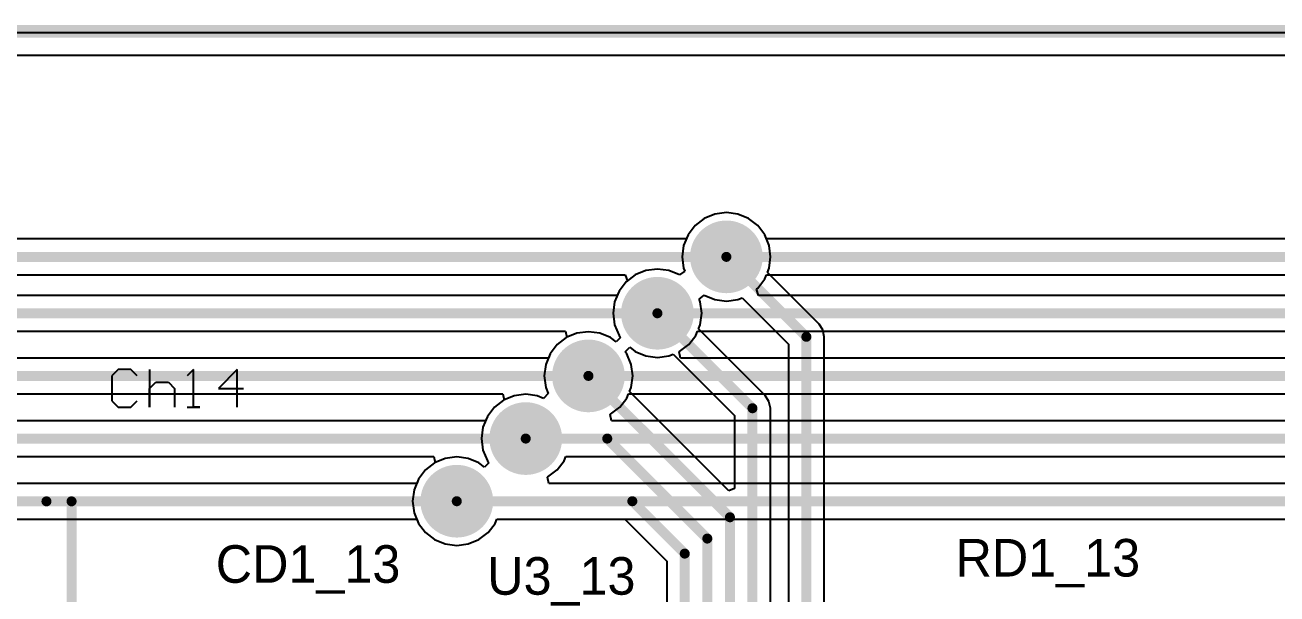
# Model space of a CAD drawing. Header units: millimetres. Extents: x 0.67 to 7.75, y 0.64 to 6.06.
# Drawn here: x 3.991 to 4.989, y 5.601 to 6.055 of the extents above; entities that cross this region are included whole.
import ezdxf

# ---------------------------------------------------------------- set-up
doc = ezdxf.new("R2010")
doc.units = ezdxf.units.MM
doc.header["$MEASUREMENT"] = 0
for name, color, linetype in [('BottomLayer', 5, 'Continuous'), ('BottomSolder', 6, 'Continuous'), ('MultiLayer', 9, 'Continuous'), ('TopLayer', 1, 'Continuous'), ('TopOverlay', 2, 'Continuous'), ('TopSolder', 216, 'Continuous'), ('ViaHoleLayer', 16, 'Continuous')]:
    doc.layers.add(name, color=color, linetype=linetype)

msp = doc.modelspace()

# ---------------------------------------------------------------- linework, layer by layer
at = {"layer": 'BottomLayer'}
for p, q in [((0.677, 6.049), (7.738, 6.049)), ((4.53235, 5.90057), (4.52504, 5.89496)), ((4.54086, 5.9041), (4.53235, 5.90057)), ((4.55, 5.9053), (4.54086, 5.9041)), ((4.55914, 5.9041), (4.55, 5.9053)), ((4.56765, 5.90057), (4.55914, 5.9041)), ((4.57496, 5.89496), (4.56765, 5.90057)), ((4.52504, 5.89496), (4.51943, 5.88765)), ((4.58057, 5.88765), (4.57496, 5.89496)), ((4.51803, 5.88427), (3.57697, 5.88427)), ((4.51943, 5.88765), (4.51803, 5.88427)), ((4.58197, 5.88427), (4.58057, 5.88765)), ((5.50803, 5.88427), (4.58197, 5.88427)), ((3.57697, 5.85573), (4.46934, 5.85573)), ((4.46934, 5.85573), (4.47103, 5.85073)), ((4.47103, 5.85073), (4.47004, 5.84996)), ((4.57496, 5.84504), (4.58057, 5.85235)), ((4.58057, 5.85235), (4.58197, 5.85573)), ((4.58197, 5.85573), (5.45932, 5.85573)), ((4.46443, 5.84265), (4.46303, 5.83927)), ((4.47004, 5.84996), (4.46443, 5.84265)), ((4.57397, 5.84427), (4.57496, 5.84504)), ((4.57566, 5.83927), (4.57397, 5.84427)), ((4.46303, 5.83927), (3.57066, 5.83927)), ((5.45596, 5.83927), (4.57566, 5.83927)), ((3.52697, 5.81073), (4.42172, 5.81073)), ((4.42172, 5.81073), (4.42272, 5.80573)), ((4.52557, 5.80735), (4.52697, 5.81073)), ((4.52697, 5.81073), (5.42172, 5.81073)), ((4.42235, 5.80557), (4.41504, 5.79996)), ((4.42272, 5.80573), (4.42235, 5.80557)), ((4.51996, 5.80004), (4.52557, 5.80735)), ((4.40943, 5.79265), (4.40803, 5.78927)), ((4.41504, 5.79996), (4.40943, 5.79265)), ((4.51228, 5.79427), (4.51265, 5.79443)), ((4.51328, 5.78927), (4.51228, 5.79427)), ((4.51265, 5.79443), (4.51996, 5.80004)), ((4.40803, 5.78927), (3.51328, 5.78927)), ((5.40803, 5.78927), (4.51328, 5.78927)), ((3.47697, 5.76073), (4.37172, 5.76073)), ((4.37172, 5.76073), (4.37272, 5.75573)), ((4.47057, 5.75735), (4.47197, 5.76073)), ((4.47197, 5.76073), (5.37172, 5.76073)), ((4.37235, 5.75557), (4.36504, 5.74996)), ((4.37272, 5.75573), (4.37235, 5.75557)), ((4.46496, 5.75004), (4.47057, 5.75735)), ((4.35943, 5.74265), (4.35803, 5.73927)), ((4.36504, 5.74996), (4.35943, 5.74265)), ((4.45728, 5.74427), (4.45765, 5.74443)), ((4.45828, 5.73927), (4.45728, 5.74427)), ((4.45765, 5.74443), (4.46496, 5.75004)), ((4.35803, 5.73927), (3.46328, 5.73927)), ((5.35803, 5.73927), (4.45828, 5.73927)), ((3.42697, 5.71073), (4.31672, 5.71073)), ((4.31735, 5.70557), (4.31004, 5.69996)), ((4.31672, 5.71073), (4.31772, 5.70573)), ((4.31772, 5.70573), (4.31735, 5.70557)), ((4.41496, 5.70004), (4.42057, 5.70735)), ((4.42057, 5.70735), (4.42197, 5.71073)), ((4.42197, 5.71073), (5.31672, 5.71073)), ((4.30443, 5.69265), (4.30303, 5.68927)), ((4.31004, 5.69996), (4.30443, 5.69265)), ((4.40728, 5.69427), (4.40765, 5.69443)), ((4.40828, 5.68927), (4.40728, 5.69427)), ((4.40765, 5.69443), (4.41496, 5.70004)), ((4.30303, 5.68927), (3.41328, 5.68927)), ((5.30303, 5.68927), (4.40828, 5.68927)), ((3.37697, 5.66073), (4.30303, 5.66073)), ((4.30303, 5.66073), (4.30443, 5.65735)), ((4.30443, 5.65735), (4.31004, 5.65004)), ((4.35996, 5.65004), (4.36557, 5.65735)), ((4.36557, 5.65735), (4.36697, 5.66073)), ((4.36697, 5.66073), (5.30303, 5.66073)), ((4.31004, 5.65004), (4.31735, 5.64443)), ((4.31735, 5.64443), (4.32586, 5.6409)), ((4.32586, 5.6409), (4.335, 5.6397)), ((4.335, 5.6397), (4.34414, 5.6409)), ((4.34414, 5.6409), (4.35265, 5.64443)), ((4.35265, 5.64443), (4.35996, 5.65004))]:
    msp.add_line(p, q, dxfattribs=at)
for points, const_width in [([(4.5375, 5.87, 1), (4.5625, 5.87, 1)], 0.025), ([(4.548, 5.87, 1), (4.552, 5.87, 1)], 0.004), ([(4.548, 5.87, 1), (4.552, 5.87, 1)], 0.004), ([(4.4825, 5.825, 1), (4.5075, 5.825, 1)], 0.025), ([(4.493, 5.825, 1), (4.497, 5.825, 1)], 0.004), ([(4.493, 5.825, 1), (4.497, 5.825, 1)], 0.004), ([(4.4275, 5.775, 1), (4.4525, 5.775, 1)], 0.025), ([(4.438, 5.775, 1), (4.442, 5.775, 1)], 0.004), ([(4.438, 5.775, 1), (4.442, 5.775, 1)], 0.004), ([(4.3775, 5.725, 1), (4.4025, 5.725, 1)], 0.025), ([(4.388, 5.725, 1), (4.392, 5.725, 1)], 0.004), ([(4.388, 5.725, 1), (4.392, 5.725, 1)], 0.004), ([(4.3225, 5.675, 1), (4.3475, 5.675, 1)], 0.025), ([(4.333, 5.675, 1), (4.337, 5.675, 1)], 0.004), ([(4.333, 5.675, 1), (4.337, 5.675, 1)], 0.004)]:
    msp.add_lwpolyline(points, format="xyb", close=True, dxfattribs=dict(at, const_width=const_width))
at = {"layer": 'BottomLayer', "const_width": 0.008}
for points in [[(1.065, 5.87), (4.55, 5.87)], [(4.55, 5.87), (5.54, 5.87)], [(3.495, 5.825), (4.495, 5.825)], [(4.495, 5.825), (6.49, 5.825)], [(3.445, 5.775), (4.44, 5.775)], [(4.44, 5.775), (5.44, 5.775)], [(3.395, 5.725), (4.39, 5.725)], [(4.39, 5.725), (5.39, 5.725)], [(3.345, 5.675), (4.335, 5.675)], [(4.335, 5.675), (5.335, 5.675)]]:
    msp.add_lwpolyline(points, dxfattribs=at)
at = {"layer": 'BottomSolder', "const_width": 0.029}
for points in [[(4.5355, 5.87, 1), (4.5645, 5.87, 1)], [(4.4805, 5.825, 1), (4.5095, 5.825, 1)], [(4.4255, 5.775, 1), (4.4545, 5.775, 1)], [(4.3755, 5.725, 1), (4.4045, 5.725, 1)], [(4.3205, 5.675, 1), (4.3495, 5.675, 1)]]:
    msp.add_lwpolyline(points, format="xyb", close=True, dxfattribs=at)
at = {"layer": 'MultiLayer', "const_width": 0.025}
for points in [[(4.5375, 5.87, 1), (4.5625, 5.87, 1)], [(4.4825, 5.825, 1), (4.5075, 5.825, 1)], [(4.4275, 5.775, 1), (4.4525, 5.775, 1)], [(4.3775, 5.725, 1), (4.4025, 5.725, 1)], [(4.3225, 5.675, 1), (4.3475, 5.675, 1)]]:
    msp.add_lwpolyline(points, format="xyb", close=True, dxfattribs=at)
at = {"layer": 'TopLayer'}
for p, q in [((0.691, 6.031), (7.737, 6.031)), ((4.53235, 5.90057), (4.52504, 5.89496)), ((4.54086, 5.9041), (4.53235, 5.90057)), ((4.55, 5.9053), (4.54086, 5.9041)), ((4.55914, 5.9041), (4.55, 5.9053)), ((4.56765, 5.90057), (4.55914, 5.9041)), ((4.57496, 5.89496), (4.56765, 5.90057)), ((4.52504, 5.89496), (4.51943, 5.88765)), ((4.58057, 5.88765), (4.57496, 5.89496)), ((4.51943, 5.88765), (4.5159, 5.87914)), ((4.5841, 5.87914), (4.58057, 5.88765)), ((4.5159, 5.87914), (4.5147, 5.87)), ((4.5853, 5.87), (4.5841, 5.87914)), ((4.5147, 5.87), (4.5159, 5.86086)), ((4.5159, 5.86086), (4.5168, 5.85869)), ((4.5827, 5.85749), (4.5841, 5.86086)), ((4.5841, 5.86086), (4.5853, 5.87)), ((4.47735, 5.85557), (4.47004, 5.84996)), ((4.48586, 5.8591), (4.47735, 5.85557)), ((4.495, 5.8603), (4.48586, 5.8591)), ((4.50414, 5.8591), (4.495, 5.8603)), ((4.51265, 5.85557), (4.50414, 5.8591)), ((4.51269, 5.85554), (4.51265, 5.85557)), ((4.5168, 5.85869), (4.51269, 5.85554)), ((4.62389, 5.8163), (4.5827, 5.85749)), ((4.46443, 5.84265), (4.4609, 5.83414)), ((4.47004, 5.84996), (4.46443, 5.84265)), ((4.4609, 5.83414), (4.4597, 5.825)), ((4.5282, 5.83631), (4.53231, 5.83946)), ((4.5291, 5.83414), (4.5282, 5.83631)), ((4.5303, 5.825), (4.5291, 5.83414)), ((4.53231, 5.83946), (4.53235, 5.83943)), ((4.53235, 5.83943), (4.54086, 5.8359)), ((4.54086, 5.8359), (4.55, 5.8347)), ((4.55, 5.8347), (4.55914, 5.8359)), ((4.55914, 5.8359), (4.56251, 5.8373)), ((4.56251, 5.8373), (4.59952, 5.80029)), ((4.4597, 5.825), (4.4609, 5.81586)), ((4.5291, 5.81586), (4.5303, 5.825)), ((4.4609, 5.81586), (4.46443, 5.80735)), ((4.5277, 5.81249), (4.5291, 5.81586)), ((4.58089, 5.7593), (4.5277, 5.81249)), ((4.62698, 5.81167), (4.62389, 5.8163)), ((4.62389, 5.8163), (4.62389, 5.8163)), ((4.62807, 5.8062), (4.62698, 5.81167)), ((4.42235, 5.80557), (4.41504, 5.79996)), ((4.43086, 5.8091), (4.42235, 5.80557)), ((4.44, 5.8103), (4.43086, 5.8091)), ((4.44914, 5.8091), (4.44, 5.8103)), ((4.45765, 5.80557), (4.44914, 5.8091)), ((4.46212, 5.80214), (4.45765, 5.80557)), ((4.46569, 5.80571), (4.46212, 5.80214)), ((4.46443, 5.80735), (4.46569, 5.80571)), ((4.62807, 5.53366), (4.62807, 5.8062)), ((4.62807, 5.8062), (4.62807, 5.8062)), ((4.40943, 5.79265), (4.4059, 5.78414)), ((4.41504, 5.79996), (4.40943, 5.79265)), ((4.46931, 5.79429), (4.47288, 5.79786)), ((4.47057, 5.79265), (4.46931, 5.79429)), ((4.4741, 5.78414), (4.47057, 5.79265)), ((4.47288, 5.79786), (4.47735, 5.79443)), ((4.47735, 5.79443), (4.48586, 5.7909)), ((4.48586, 5.7909), (4.495, 5.7897)), ((4.495, 5.7897), (4.50414, 5.7909)), ((4.50414, 5.7909), (4.50751, 5.7923)), ((4.50751, 5.7923), (4.55652, 5.74329)), ((4.59952, 5.80029), (4.59952, 5.53366)), ((4.4059, 5.78414), (4.4047, 5.775)), ((4.4753, 5.775), (4.4741, 5.78414)), ((4.4047, 5.775), (4.4059, 5.76586)), ((4.4741, 5.76586), (4.4753, 5.775)), ((4.40798, 5.76085), (4.40415, 5.75702)), ((4.4059, 5.76586), (4.40798, 5.76085)), ((4.4727, 5.76249), (4.4741, 5.76586)), ((4.5519, 5.68329), (4.4727, 5.76249)), ((4.37235, 5.75557), (4.36504, 5.74996)), ((4.38086, 5.7591), (4.37235, 5.75557)), ((4.39, 5.7603), (4.38086, 5.7591)), ((4.39914, 5.7591), (4.39, 5.7603)), ((4.40415, 5.75702), (4.39914, 5.7591)), ((4.58398, 5.75467), (4.58089, 5.7593)), ((4.58089, 5.7593), (4.58089, 5.7593)), ((4.58507, 5.7492), (4.58398, 5.75467)), ((4.35943, 5.74265), (4.3559, 5.73414)), ((4.36504, 5.74996), (4.35943, 5.74265)), ((4.55652, 5.74329), (4.55652, 5.6852)), ((4.58507, 5.53366), (4.58507, 5.7492)), ((4.58507, 5.7492), (4.58507, 5.7492)), ((4.3559, 5.73414), (4.3547, 5.725)), ((4.3547, 5.725), (4.3559, 5.71586)), ((4.3559, 5.71586), (4.35943, 5.70735)), ((4.31735, 5.70557), (4.31004, 5.69996)), ((4.32586, 5.7091), (4.31735, 5.70557)), ((4.335, 5.7103), (4.32586, 5.7091)), ((4.34414, 5.7091), (4.335, 5.7103)), ((4.35265, 5.70557), (4.34414, 5.7091)), ((4.35712, 5.70214), (4.35265, 5.70557)), ((4.36069, 5.70571), (4.35712, 5.70214)), ((4.35943, 5.70735), (4.36069, 5.70571)), ((4.30443, 5.69265), (4.3009, 5.68414)), ((4.31004, 5.69996), (4.30443, 5.69265)), ((4.3009, 5.68414), (4.2997, 5.675)), ((4.55652, 5.6852), (4.5519, 5.68329)), ((4.2997, 5.675), (4.3009, 5.66586)), ((4.3009, 5.66586), (4.30443, 5.65735)), ((4.30443, 5.65735), (4.31004, 5.65004)), ((4.35996, 5.65004), (4.36557, 5.65735)), ((4.36557, 5.65735), (4.36697, 5.66073)), ((4.36697, 5.66073), (4.46909, 5.66073)), ((4.46909, 5.66073), (4.50252, 5.62729)), ((4.31004, 5.65004), (4.31735, 5.64443)), ((4.31735, 5.64443), (4.32586, 5.6409)), ((4.32586, 5.6409), (4.335, 5.6397)), ((4.335, 5.6397), (4.34414, 5.6409)), ((4.34414, 5.6409), (4.35265, 5.64443)), ((4.35265, 5.64443), (4.35996, 5.65004)), ((4.50252, 5.62729), (4.50252, 5.48109))]:
    msp.add_line(p, q, dxfattribs=at)
for points, const_width in [([(4.5375, 5.87, 1), (4.5625, 5.87, 1)], 0.025), ([(4.548, 5.87, 1), (4.552, 5.87, 1)], 0.004), ([(4.4825, 5.825, 1), (4.5075, 5.825, 1)], 0.025), ([(4.493, 5.825, 1), (4.497, 5.825, 1)], 0.004), ([(4.6118, 5.8062, 1), (4.6158, 5.8062, 1)], 0.004), ([(4.6118, 5.8062, 1), (4.6158, 5.8062, 1)], 0.004), ([(4.4275, 5.775, 1), (4.4525, 5.775, 1)], 0.025), ([(4.438, 5.775, 1), (4.442, 5.775, 1)], 0.004), ([(4.5688, 5.7492, 1), (4.5728, 5.7492, 1)], 0.004), ([(4.5688, 5.7492, 1), (4.5728, 5.7492, 1)], 0.004), ([(4.3775, 5.725, 1), (4.4025, 5.725, 1)], 0.025), ([(4.388, 5.725, 1), (4.392, 5.725, 1)], 0.004), ([(4.453, 5.725, 1), (4.457, 5.725, 1)], 0.004), ([(4.453, 5.725, 1), (4.457, 5.725, 1)], 0.004), ([(4.3225, 5.675, 1), (4.3475, 5.675, 1)], 0.025), ([(4.333, 5.675, 1), (4.337, 5.675, 1)], 0.004), ([(4.473, 5.675, 1), (4.477, 5.675, 1)], 0.004), ([(4.473, 5.675, 1), (4.477, 5.675, 1)], 0.004), ([(4.5508, 5.6622, 1), (4.5548, 5.6622, 1)], 0.004), ([(4.5508, 5.6622, 1), (4.5548, 5.6622, 1)], 0.004), ([(4.5328, 5.6452, 1), (4.5368, 5.6452, 1)], 0.004), ([(4.5328, 5.6452, 1), (4.5368, 5.6452, 1)], 0.004), ([(4.5148, 5.6332, 1), (4.5188, 5.6332, 1)], 0.004), ([(4.5148, 5.6332, 1), (4.5188, 5.6332, 1)], 0.004)]:
    msp.add_lwpolyline(points, format="xyb", close=True, dxfattribs=dict(at, const_width=const_width))
at = {"layer": 'TopLayer', "const_width": 0.008}
for points in [[(4.55, 5.87), (4.6138, 5.8062)], [(4.495, 5.825), (4.5708, 5.7492)], [(4.6138, 5.51666), (4.6138, 5.8062)], [(4.44, 5.775), (4.5528, 5.6622)], [(4.5708, 5.50386), (4.5708, 5.7492)], [(4.39, 5.725), (4.455, 5.725)], [(4.455, 5.725), (4.5348, 5.6452)], [(4.335, 5.675), (4.475, 5.675)], [(4.475, 5.675), (4.5168, 5.6332)], [(4.5528, 5.49627), (4.5528, 5.6622)], [(4.5348, 5.48868), (4.5348, 5.6452)], [(4.5168, 5.48109), (4.5168, 5.6332)]]:
    msp.add_lwpolyline(points, dxfattribs=at)
at = {"layer": 'TopOverlay'}
for p, q in [((4.065, 5.77999), (4.06, 5.77499)), ((4.06, 5.77499), (4.06, 5.755)), ((4.075, 5.77999), (4.065, 5.77999)), ((4.07999, 5.77499), (4.075, 5.77999)), ((4.08999, 5.77999), (4.08999, 5.75)), ((4.12498, 5.77999), (4.11998, 5.77499)), ((4.12498, 5.75), (4.12498, 5.77999)), ((4.15997, 5.77999), (4.14497, 5.765)), ((4.15997, 5.75), (4.15997, 5.77999)), ((4.08999, 5.765), (4.09499, 5.76999)), ((4.08999, 5.75), (4.08999, 5.765)), ((4.09499, 5.76999), (4.10499, 5.76999)), ((4.10499, 5.76999), (4.10998, 5.765)), ((4.10998, 5.765), (4.10998, 5.75)), ((4.14497, 5.765), (4.16497, 5.765)), ((4.06, 5.755), (4.065, 5.75)), ((4.075, 5.75), (4.07999, 5.755)), ((4.065, 5.75), (4.075, 5.75)), ((4.11998, 5.75), (4.12998, 5.75)), ((4.12998, 5.75), (4.12498, 5.75))]:
    msp.add_line(p, q, dxfattribs=at)
for points, const_width in [([(0.67, 6.05), (7.57, 6.05)], 0.01), ([(3.0278, 5.67489), (4.0078, 5.67489)], 0.008), ([(4.0278, 5.67489), (5.0078, 5.67489)], 0.008), ([(4.0278, 4.26989), (4.0278, 5.67489)], 0.008)]:
    msp.add_lwpolyline(points, dxfattribs=dict(at, const_width=const_width))
at = {"layer": 'TopOverlay', "const_width": 0.004}
for points in [[(4.0058, 5.67489, 1), (4.0098, 5.67489, 1)], [(4.0258, 5.67489, 1), (4.0298, 5.67489, 1)], [(4.0258, 5.67489, 1), (4.0298, 5.67489, 1)]]:
    msp.add_lwpolyline(points, format="xyb", close=True, dxfattribs=at)
at = {"layer": 'TopSolder', "const_width": 0.029}
for points in [[(4.5355, 5.87, 1), (4.5645, 5.87, 1)], [(4.4805, 5.825, 1), (4.5095, 5.825, 1)], [(4.4255, 5.775, 1), (4.4545, 5.775, 1)], [(4.3755, 5.725, 1), (4.4045, 5.725, 1)], [(4.3205, 5.675, 1), (4.3495, 5.675, 1)]]:
    msp.add_lwpolyline(points, format="xyb", close=True, dxfattribs=at)
at = {"layer": 'ViaHoleLayer', "const_width": 0.014}
for points in [[(4.543, 5.87, 1), (4.557, 5.87, 1)], [(4.488, 5.825, 1), (4.502, 5.825, 1)], [(4.433, 5.775, 1), (4.447, 5.775, 1)], [(4.383, 5.725, 1), (4.397, 5.725, 1)], [(4.328, 5.675, 1), (4.342, 5.675, 1)]]:
    msp.add_lwpolyline(points, format="xyb", close=True, dxfattribs=at)

# ---------------------------------------------------------------- texts
at = {"layer": 'TopOverlay'}
for s, p in [('RD1_13', (4.7328, 5.61489)), ('CD1_13', (4.1428, 5.60989)), ('U3_13', (4.3593, 5.60039))]:
    msp.add_text(s, height=0.03, dxfattribs=at).set_placement(p)

doc.saveas('drawing.dxf')
